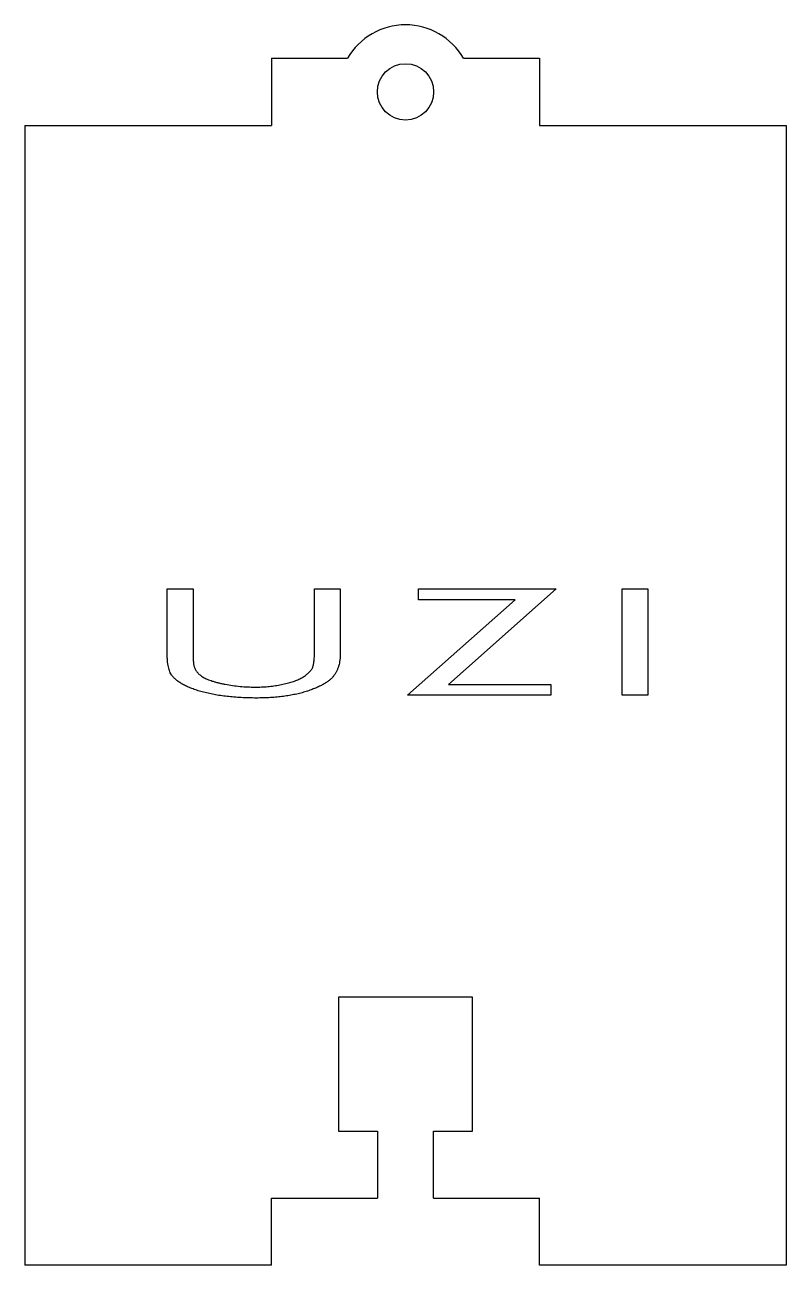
# Model space of a CAD drawing. Header units: millimetres. Extents: x -134.2 to -77.3, y -5 to 87.5.
import ezdxf

# ---------------------------------------------------------------- set-up
doc = ezdxf.new("R2010")
doc.units = ezdxf.units.MM

msp = doc.modelspace()

# ---------------------------------------------------------------- linework, layer by layer
at = {"color": 7, "linetype": 'Continuous', "lineweight": 25}
for p, q in [((-115.748, 85), (-115.748, 80)), ((-115.748, 85), (-110.078, 85)), ((-101.418, 85), (-95.748, 85)), ((-95.748, 85), (-95.748, 80)), ((-134.165, 80), (-134.165, -5)), ((-134.165, 80), (-115.748, 80)), ((-95.748, 80), (-77.331, 80)), ((-77.331, 80), (-77.331, -5)), ((-123.536, 45.438), (-121.602, 45.438)), ((-123.536, 40.644), (-123.536, 45.438)), ((-121.602, 45.438), (-121.602, 40.682)), ((-112.546, 45.438), (-110.612, 45.438)), ((-112.546, 40.682), (-112.546, 45.438)), ((-110.612, 45.438), (-110.612, 40.644)), ((-104.781, 45.438), (-94.503, 45.438)), ((-104.781, 44.623), (-104.781, 45.438)), ((-94.503, 45.438), (-102.539, 38.314)), ((-89.588, 45.438), (-87.654, 45.438)), ((-89.588, 37.5), (-89.588, 45.438)), ((-87.654, 45.438), (-87.654, 37.5)), ((-105.595, 37.5), (-97.557, 44.623)), ((-97.557, 44.623), (-104.781, 44.623)), ((-102.539, 38.314), (-94.91, 38.314)), ((-94.91, 38.314), (-94.91, 37.5)), ((-94.91, 37.5), (-105.595, 37.5)), ((-87.654, 37.5), (-89.588, 37.5)), ((-100.748, 15), (-110.748, 15)), ((-110.748, 15), (-110.748, 5)), ((-100.748, 5), (-100.748, 15)), ((-110.748, 5), (-107.848, 5)), ((-107.848, 5), (-107.848, 0)), ((-103.648, 0), (-103.648, 5)), ((-103.648, 5), (-100.748, 5)), ((-115.748, -5), (-115.748, 0)), ((-115.748, 0), (-107.848, 0)), ((-103.648, 0), (-95.748, 0)), ((-95.748, -5), (-95.748, 0)), ((-115.748, -5), (-134.165, -5)), ((-77.331, -5), (-95.748, -5))]:
    msp.add_line(p, q, dxfattribs=at)
msp.add_circle((-105.748, 82.5), 2.1, dxfattribs=at)
msp.add_arc((-105.748, 82.5), 5, 30, 150, dxfattribs=at)
for points, knots in [([(-123.178, 38.971), (-123.208, 39.012), (-123.269, 39.1), (-123.339, 39.254), (-123.401, 39.429), (-123.451, 39.627), (-123.488, 39.849), (-123.517, 40.093), (-123.532, 40.36), (-123.534, 40.547), (-123.536, 40.644)], [0, 0, 0, 0, 0.087854, 0.18409, 0.290936, 0.408176, 0.537313, 0.67835, 0.832425, 1, 1, 1, 1]), ([(-121.602, 40.682), (-121.602, 40.614), (-121.601, 40.487), (-121.598, 40.305), (-121.592, 40.143), (-121.583, 40.001), (-121.572, 39.879), (-121.56, 39.777), (-121.545, 39.694), (-121.53, 39.646), (-121.523, 39.626)], [0, 0, 0, 0, 0.190161, 0.360878, 0.513719, 0.64728, 0.763046, 0.859619, 0.938904, 1, 1, 1, 1]), ([(-110.612, 40.644), (-110.613, 40.557), (-110.616, 40.388), (-110.641, 40.14), (-110.68, 39.905), (-110.735, 39.683), (-110.809, 39.474), (-110.896, 39.277), (-111.001, 39.093), (-111.122, 38.919), (-111.269, 38.754), (-111.447, 38.6), (-111.655, 38.447), (-111.897, 38.305), (-112.167, 38.162), (-112.472, 38.031), (-112.808, 37.899), (-113.173, 37.777), (-113.564, 37.664), (-113.978, 37.566), (-114.411, 37.481), (-114.865, 37.413), (-115.339, 37.362), (-115.833, 37.323), (-116.348, 37.301), (-116.697, 37.298), (-116.875, 37.296)], [0, 0, 0, 0, 0.032602, 0.063734, 0.093741, 0.122397, 0.150154, 0.17709, 0.203771, 0.229894, 0.256939, 0.286541, 0.31873, 0.353976, 0.392338, 0.434052, 0.479308, 0.52805, 0.57943, 0.632866, 0.688266, 0.745887, 0.805827, 0.868186, 0.93282, 1, 1, 1, 1]), ([(-112.746, 39.449), (-112.729, 39.477), (-112.693, 39.537), (-112.655, 39.644), (-112.621, 39.769), (-112.592, 39.913), (-112.573, 40.078), (-112.556, 40.262), (-112.547, 40.465), (-112.546, 40.607), (-112.546, 40.682)], [0, 0, 0, 0, 0.076734, 0.165658, 0.268984, 0.384627, 0.515434, 0.662132, 0.823586, 1, 1, 1, 1]), ([(-116.875, 37.296), (-117.069, 37.298), (-117.448, 37.302), (-118.007, 37.322), (-118.545, 37.359), (-119.062, 37.407), (-119.557, 37.473), (-120.031, 37.549), (-120.484, 37.644), (-120.915, 37.749), (-121.317, 37.868), (-121.687, 37.996), (-122.022, 38.134), (-122.323, 38.281), (-122.59, 38.436), (-122.82, 38.603), (-123.019, 38.778), (-123.126, 38.908), (-123.178, 38.971)], [0, 0, 0, 0, 0.086773, 0.170266, 0.250798, 0.328405, 0.402973, 0.474762, 0.543946, 0.610536, 0.673491, 0.731905, 0.785938, 0.83601, 0.881834, 0.92439, 0.963438, 1, 1, 1, 1]), ([(-121.523, 39.626), (-121.509, 39.587), (-121.483, 39.511), (-121.427, 39.401), (-121.36, 39.296), (-121.28, 39.196), (-121.19, 39.1), (-121.085, 39.011), (-120.97, 38.925), (-120.842, 38.843), (-120.698, 38.767), (-120.537, 38.694), (-120.359, 38.622), (-120.162, 38.557), (-119.948, 38.492), (-119.716, 38.433), (-119.467, 38.373), (-119.11, 38.302), (-118.653, 38.226), (-118.097, 38.159), (-117.539, 38.118), (-117.166, 38.113), (-116.98, 38.111)], [0, 0, 0, 0, 0.024339, 0.048402, 0.073163, 0.09862, 0.124815, 0.15197, 0.180457, 0.210485, 0.24277, 0.277609, 0.315813, 0.357251, 0.401513, 0.449264, 0.500318, 0.55457, 0.666237, 0.777497, 0.888875, 1, 1, 1, 1]), ([(-116.98, 38.111), (-116.82, 38.113), (-116.502, 38.118), (-116.031, 38.147), (-115.57, 38.201), (-115.122, 38.27), (-114.698, 38.363), (-114.305, 38.466), (-113.95, 38.592), (-113.631, 38.728), (-113.349, 38.882), (-113.108, 39.054), (-112.903, 39.238), (-112.797, 39.38), (-112.746, 39.449)], [0, 0, 0, 0, 0.104815, 0.208079, 0.309007, 0.408778, 0.50426, 0.59306, 0.674706, 0.750383, 0.820111, 0.884527, 0.943698, 1, 1, 1, 1])]:
    msp.add_open_spline(points, degree=3, knots=knots, dxfattribs=at)

doc.saveas('drawing.dxf')
